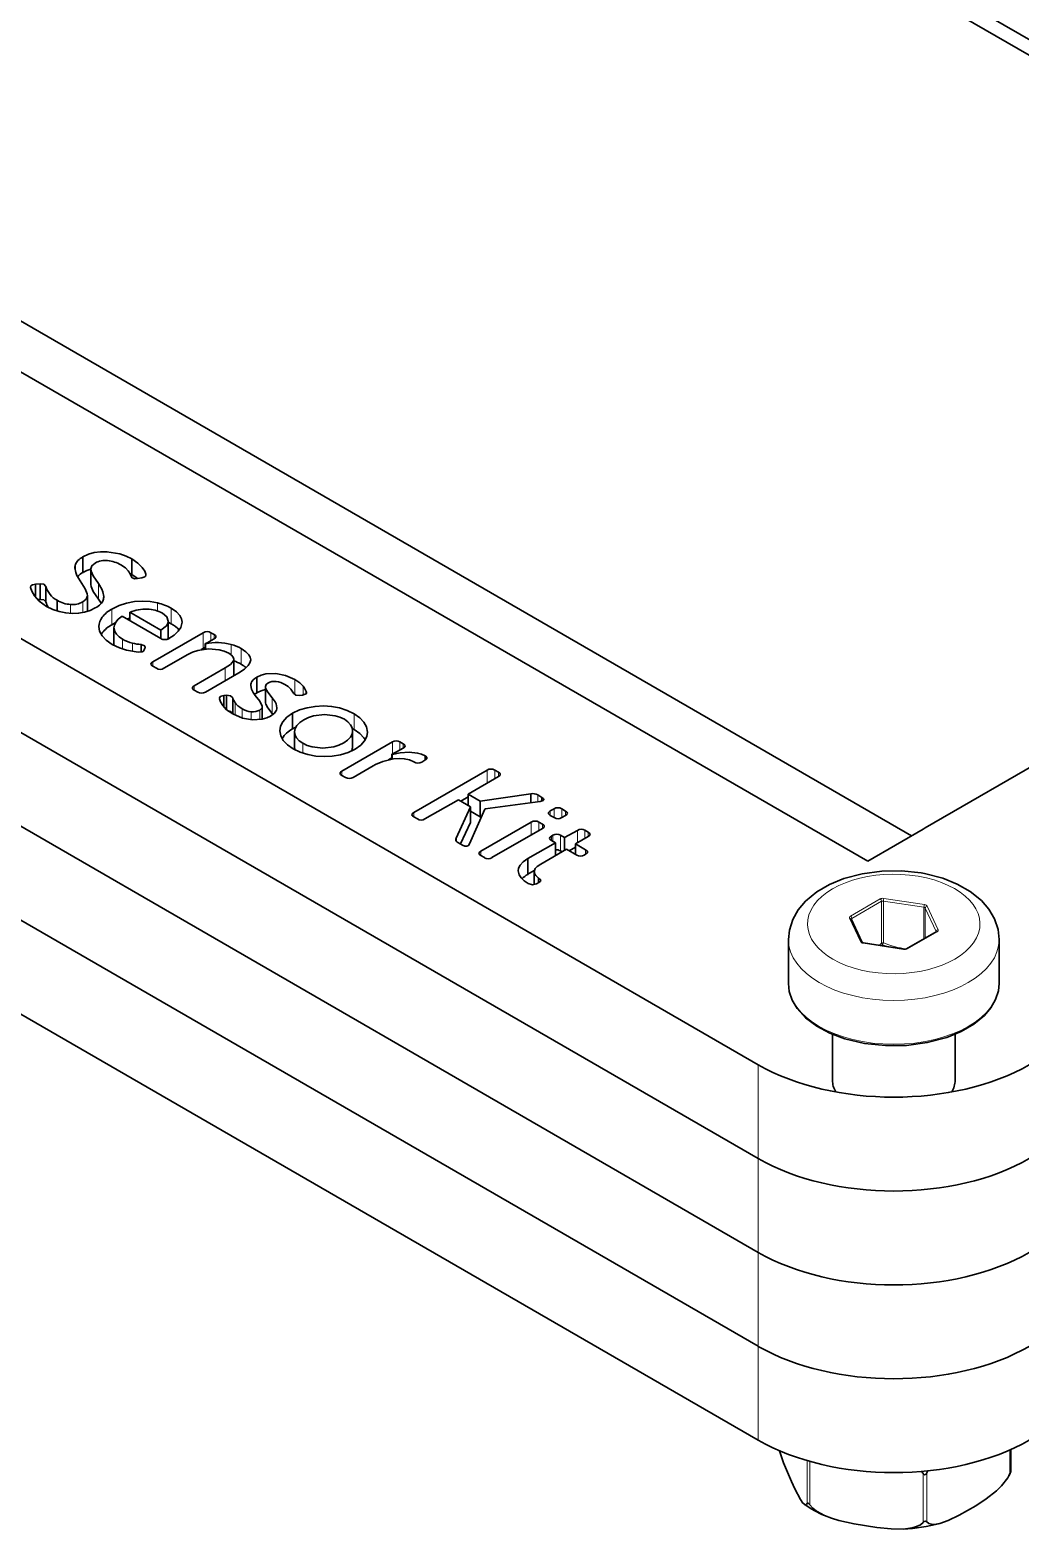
# Model space of a CAD drawing. Extents: x 315 to 857, y 212 to 651.
# Drawn here: x 683.19 to 709.04, y 584.28 to 623.4 of the extents above; entities that cross this region are included whole.
import ezdxf

# ---------------------------------------------------------------- set-up
doc = ezdxf.new("R2010")
doc.units = 0

msp = doc.modelspace()

# ---------------------------------------------------------------- linework, layer by layer
at = {"color": 7, "lineweight": 35}
for p, q in [((725.734, 613.648), (689.839, 634.373)), ((725.381, 613.444), (689.839, 633.964)), ((655.705, 623.244), (702.205, 596.397)), ((706.206, 602.375), (670.665, 622.894)), ((669.164, 622.437), (705.06, 601.712)), ((655.705, 620.794), (702.205, 593.948)), ((655.705, 620.794), (702.205, 593.948)), ((655.705, 618.345), (702.205, 591.498)), ((655.705, 618.345), (702.205, 591.498)), ((655.705, 615.895), (702.205, 589.049)), ((655.705, 615.895), (702.205, 589.049)), ((655.705, 613.446), (702.205, 586.599)), ((706.561, 602.578), (725.734, 613.648))]:
    msp.add_line(p, q, dxfattribs=at)
at = {"color": 7, "lineweight": 35, "ltscale": 0.010205}
for p, q in [((684.578, 609.654), (684.578, 609.245)), ((684.692, 608.633), (684.692, 608.225)), ((685.386, 607.801), (685.386, 607.392)), ((688.515, 606.98), (688.515, 606.572)), ((690.102, 605.081), (690.102, 604.672))]:
    msp.add_line(p, q, dxfattribs=at)
at = {"color": 7, "lineweight": 35, "ltscale": 0.010207}
for p, q in [((685.851, 609.597), (685.851, 609.188)), ((684.782, 609.341), (684.782, 608.933)), ((683.459, 608.949), (683.459, 608.541)), ((683.611, 608.881), (683.611, 608.473)), ((686.804, 607.969), (686.804, 607.561)), ((689.119, 606.514), (689.119, 606.105)), ((688.485, 605.971), (688.485, 605.562)), ((689.339, 606.268), (689.339, 605.86)), ((690.047, 605.57), (690.047, 605.162)), ((691.616, 605.112), (691.616, 604.704)), ((694.947, 603.277), (694.947, 602.868)), ((694.693, 603.13), (694.693, 602.721)), ((696.189, 601.775), (696.189, 601.367))]:
    msp.add_line(p, q, dxfattribs=at)
at = {"color": 7, "lineweight": 13, "ltscale": 0.004723}
msp.add_line((684.38, 609.453), (684.38, 609.264), dxfattribs=at)
at = {"color": 7, "lineweight": 13, "ltscale": 0.010207}
for p, q in [((684.782, 609.339), (684.782, 608.931)), ((686.883, 608.309), (686.883, 607.901)), ((687.718, 607.672), (687.718, 607.263)), ((688.706, 607.257), (688.706, 606.849)), ((689.341, 606.253), (689.341, 605.844)), ((689.519, 605.972), (689.519, 605.563)), ((697.043, 602.385), (697.043, 601.977))]:
    msp.add_line(p, q, dxfattribs=at)
at = {"color": 7, "lineweight": 35, "ltscale": 0.00149}
msp.add_line((685.798, 609.217), (685.851, 609.188), dxfattribs=at)
at = {"color": 7, "lineweight": 35, "ltscale": 0.002956}
msp.add_line((686.114, 609.103), (685.997, 609.084), dxfattribs=at)
at = {"color": 7, "lineweight": 35, "ltscale": 0.000492698}
msp.add_line((686.218, 609.198), (686.221, 609.178), dxfattribs=at)
at = {"color": 7, "lineweight": 35, "ltscale": 0.000924683}
msp.add_line((686.218, 609.198), (686.218, 609.161), dxfattribs=at)
at = {"color": 7, "lineweight": 35, "ltscale": 0.000152657}
msp.add_line((683.21, 608.85), (683.21, 608.856), dxfattribs=at)
at = {"color": 7, "lineweight": 35, "ltscale": 0.003078}
msp.add_line((683.336, 608.937), (683.459, 608.949), dxfattribs=at)
at = {"color": 7, "lineweight": 35, "ltscale": 0.008472}
msp.add_line((683.336, 608.937), (683.336, 608.598), dxfattribs=at)
at = {"color": 7, "lineweight": 13, "ltscale": 0.010205}
for p, q in [((684.981, 608.953), (684.981, 608.545)), ((684.692, 608.631), (684.692, 608.223)), ((685.333, 608.288), (685.333, 607.88)), ((691.652, 605.556), (691.652, 605.148))]:
    msp.add_line(p, q, dxfattribs=at)
at = {"color": 7, "lineweight": 35, "ltscale": 0.001651}
msp.add_line((683.393, 608.534), (683.459, 608.541), dxfattribs=at)
at = {"color": 7, "lineweight": 35, "ltscale": 0.006973}
msp.add_line((683.902, 608.517), (683.902, 608.238), dxfattribs=at)
at = {"color": 7, "lineweight": 13, "ltscale": 0.005797}
msp.add_line((684.255, 608.408), (684.255, 608.176), dxfattribs=at)
at = {"color": 7, "lineweight": 13, "ltscale": 0.00696}
msp.add_line((684.575, 608.477), (684.575, 608.199), dxfattribs=at)
at = {"color": 7, "lineweight": 13, "ltscale": 0.005299}
msp.add_line((686.526, 608.45), (686.526, 608.238), dxfattribs=at)
at = {"color": 7, "lineweight": 35, "ltscale": 0.002484}
msp.add_line((685.333, 607.88), (685.42, 607.927), dxfattribs=at)
at = {"color": 7, "lineweight": 35, "ltscale": 0.029212}
msp.add_line((686.611, 607.516), (685.599, 608.1), dxfattribs=at)
at = {"color": 7, "lineweight": 35, "ltscale": 0.00228}
msp.add_line((685.714, 608.034), (685.803, 608.054), dxfattribs=at)
at = {"color": 7, "lineweight": 35, "ltscale": 0.023418}
msp.add_line((685.803, 608.204), (686.614, 607.735), dxfattribs=at)
at = {"color": 7, "lineweight": 35, "ltscale": 0.005528}
msp.add_line((685.803, 608.204), (685.803, 607.983), dxfattribs=at)
at = {"color": 7, "lineweight": 35, "ltscale": 0.000135838}
msp.add_line((686.804, 607.969), (686.804, 607.975), dxfattribs=at)
at = {"color": 7, "lineweight": 35, "ltscale": 0.002238}
msp.add_line((686.804, 607.943), (686.883, 607.901), dxfattribs=at)
at = {"color": 7, "lineweight": 35, "ltscale": 0.001154}
msp.add_line((685.052, 607.628), (685.078, 607.666), dxfattribs=at)
at = {"color": 7, "lineweight": 35, "ltscale": 0.038018}
msp.add_line((686.401, 606.911), (687.718, 607.672), dxfattribs=at)
at = {"color": 7, "lineweight": 35, "ltscale": 0.005525}
msp.add_line((686.614, 607.735), (686.614, 607.514), dxfattribs=at)
at = {"color": 7, "lineweight": 35, "ltscale": 0.002419}
for p, q in [((687.916, 607.672), (688, 607.623)), ((692.852, 604.822), (692.936, 604.773)), ((693.504, 604.345), (693.421, 604.296))]:
    msp.add_line(p, q, dxfattribs=at)
at = {"color": 7, "lineweight": 13, "ltscale": 0.005267}
for p, q in [((687.916, 607.672), (687.916, 607.461)), ((692.852, 604.822), (692.852, 604.611))]:
    msp.add_line(p, q, dxfattribs=at)
at = {"color": 7, "lineweight": 13, "ltscale": 0.002849}
for p, q in [((688, 607.623), (688, 607.509)), ((692.936, 604.773), (692.936, 604.659)), ((696.57, 602.675), (696.57, 602.561)), ((697.767, 602.464), (697.767, 602.35))]:
    msp.add_line(p, q, dxfattribs=at)
at = {"color": 7, "lineweight": 13, "ltscale": 0.006323}
msp.add_line((685.611, 607.502), (685.611, 607.249), dxfattribs=at)
at = {"color": 7, "lineweight": 13, "ltscale": 0.005363}
msp.add_line((685.87, 607.399), (685.87, 607.185), dxfattribs=at)
at = {"color": 7, "lineweight": 35, "ltscale": 0.004929}
msp.add_line((686.093, 607.362), (686.093, 607.165), dxfattribs=at)
at = {"color": 7, "lineweight": 35, "ltscale": 0.001127}
msp.add_line((686.195, 607.265), (686.177, 607.224), dxfattribs=at)
at = {"color": 7, "lineweight": 35, "ltscale": 0.001656}
msp.add_line((687.661, 607.23), (687.718, 607.263), dxfattribs=at)
at = {"color": 7, "lineweight": 35, "ltscale": 0.000829677}
msp.add_line((687.799, 607.4), (687.769, 607.387), dxfattribs=at)
at = {"color": 7, "lineweight": 35, "ltscale": 0.000176396}
for p, q in [((687.769, 607.387), (687.775, 607.383)), ((692.639, 604.499), (692.646, 604.495)), ((695.076, 603.071), (695.07, 603.068))]:
    msp.add_line(p, q, dxfattribs=at)
at = {"color": 7, "lineweight": 35, "ltscale": 0.003502}
msp.add_line((687.769, 607.387), (687.769, 607.246), dxfattribs=at)
at = {"color": 7, "lineweight": 35, "ltscale": 0.003398}
msp.add_line((687.775, 607.383), (687.775, 607.247), dxfattribs=at)
at = {"color": 7, "lineweight": 35, "ltscale": 0.003888}
msp.add_line((687.999, 607.509), (687.865, 607.431), dxfattribs=at)
at = {"color": 7, "lineweight": 13, "ltscale": 0.006764}
msp.add_line((688.447, 607.363), (688.447, 607.093), dxfattribs=at)
at = {"color": 7, "lineweight": 13, "ltscale": 0.002855}
for p, q in [((686.401, 606.911), (686.401, 606.797)), ((687.482, 606.287), (687.482, 606.173)), ((693.211, 602.98), (693.211, 602.865)), ((697.174, 603.017), (697.174, 602.903)), ((694.962, 601.968), (694.962, 601.854)), ((697.698, 602.006), (697.698, 601.892))]:
    msp.add_line(p, q, dxfattribs=at)
at = {"color": 7, "lineweight": 35, "ltscale": 0.00268}
for p, q in [((686.494, 606.743), (686.401, 606.797)), ((696.477, 602.729), (696.57, 602.675)), ((695.055, 601.801), (694.962, 601.854))]:
    msp.add_line(p, q, dxfattribs=at)
at = {"color": 7, "lineweight": 35, "ltscale": 0.018058}
msp.add_line((687.317, 607.105), (686.692, 606.744), dxfattribs=at)
at = {"color": 7, "lineweight": 35, "ltscale": 0.02324}
msp.add_line((687.482, 606.287), (688.287, 606.752), dxfattribs=at)
at = {"color": 7, "lineweight": 13, "ltscale": 0.008382}
msp.add_line((688.287, 606.752), (688.287, 606.417), dxfattribs=at)
at = {"color": 7, "lineweight": 35, "ltscale": 0.025141}
msp.add_line((688.643, 606.623), (687.772, 606.12), dxfattribs=at)
at = {"color": 7, "lineweight": 35, "ltscale": 0.000621348}
msp.add_line((688.512, 606.547), (688.515, 606.572), dxfattribs=at)
at = {"color": 7, "lineweight": 13, "ltscale": 0.003336}
msp.add_line((688.968, 606.359), (688.968, 606.226), dxfattribs=at)
at = {"color": 7, "lineweight": 13, "ltscale": 0.009833}
msp.add_line((690.104, 606.45), (690.104, 606.056), dxfattribs=at)
at = {"color": 7, "lineweight": 35, "ltscale": 0.002678}
for p, q in [((687.575, 606.12), (687.482, 606.173)), ((691.43, 603.894), (691.337, 603.947))]:
    msp.add_line(p, q, dxfattribs=at)
at = {"color": 7, "lineweight": 35, "ltscale": 0.001804}
msp.add_line((688.254, 606.031), (688.326, 606.038), dxfattribs=at)
at = {"color": 7, "lineweight": 35, "ltscale": 0.007419}
msp.add_line((688.254, 606.031), (688.254, 605.735), dxfattribs=at)
at = {"color": 7, "lineweight": 35, "ltscale": 0.009373}
msp.add_line((688.326, 606.038), (688.326, 605.663), dxfattribs=at)
at = {"color": 7, "lineweight": 35, "ltscale": 0.000392338}
for p, q in [((689.339, 606.268), (689.341, 606.253)), ((689.339, 605.86), (689.341, 605.844))]:
    msp.add_line(p, q, dxfattribs=at)
at = {"color": 7, "lineweight": 35, "ltscale": 0.001816}
msp.add_line((690.308, 606.045), (690.236, 606.035), dxfattribs=at)
at = {"color": 7, "lineweight": 13, "ltscale": 0.00565}
msp.add_line((690.324, 606.274), (690.324, 606.048), dxfattribs=at)
at = {"color": 7, "lineweight": 35, "ltscale": 0.001353}
msp.add_line((690.406, 606.14), (690.406, 606.086), dxfattribs=at)
at = {"color": 7, "lineweight": 35, "ltscale": 0.000338319}
msp.add_line((688.485, 605.562), (688.49, 605.55), dxfattribs=at)
at = {"color": 7, "lineweight": 13, "ltscale": 0.008141}
msp.add_line((688.55, 605.843), (688.55, 605.517), dxfattribs=at)
at = {"color": 7, "lineweight": 13, "ltscale": 0.006017}
msp.add_line((688.733, 605.686), (688.733, 605.445), dxfattribs=at)
at = {"color": 7, "lineweight": 13, "ltscale": 0.005234}
msp.add_line((688.971, 605.609), (688.971, 605.4), dxfattribs=at)
at = {"color": 7, "lineweight": 13, "ltscale": 0.006224}
msp.add_line((689.191, 605.653), (689.191, 605.404), dxfattribs=at)
at = {"color": 7, "lineweight": 35, "ltscale": 0.000437441}
msp.add_line((689.254, 605.738), (689.253, 605.756), dxfattribs=at)
at = {"color": 7, "lineweight": 35, "ltscale": 0.008096}
msp.add_line((689.254, 605.738), (689.254, 605.414), dxfattribs=at)
at = {"color": 7, "lineweight": 35, "ltscale": 0.000823179}
msp.add_line((689.519, 605.563), (689.539, 605.537), dxfattribs=at)
at = {"color": 7, "lineweight": 35, "ltscale": 0.001244}
msp.add_line((691.608, 605.172), (691.652, 605.148), dxfattribs=at)
at = {"color": 7, "lineweight": 13, "ltscale": 0.006436}
msp.add_line((690.316, 604.785), (690.316, 604.528), dxfattribs=at)
at = {"color": 7, "lineweight": 35, "ltscale": 0.038016}
for p, q in [((691.337, 604.061), (692.654, 604.822)), ((696.57, 602.561), (695.253, 601.801))]:
    msp.add_line(p, q, dxfattribs=at)
at = {"color": 7, "lineweight": 13, "ltscale": 0.007881}
msp.add_line((692.654, 604.822), (692.654, 604.506), dxfattribs=at)
at = {"color": 7, "lineweight": 35, "ltscale": 0.002536}
msp.add_line((692.552, 604.354), (692.639, 604.405), dxfattribs=at)
at = {"color": 7, "lineweight": 35, "ltscale": 0.003178}
msp.add_line((692.639, 604.499), (692.639, 604.372), dxfattribs=at)
at = {"color": 7, "lineweight": 35, "ltscale": 0.003064}
msp.add_line((692.646, 604.495), (692.646, 604.373), dxfattribs=at)
at = {"color": 7, "lineweight": 35, "ltscale": 0.005007}
msp.add_line((692.936, 604.659), (692.762, 604.559), dxfattribs=at)
at = {"color": 7, "lineweight": 35, "ltscale": 0.002766}
msp.add_line((693.508, 604.457), (693.508, 604.346), dxfattribs=at)
at = {"color": 7, "lineweight": 13, "ltscale": 0.002856}
msp.add_line((691.337, 604.061), (691.337, 603.947), dxfattribs=at)
at = {"color": 7, "lineweight": 35, "ltscale": 0.015204}
msp.add_line((692.154, 604.198), (691.628, 603.894), dxfattribs=at)
at = {"color": 7, "lineweight": 35, "ltscale": 0.055302}
msp.add_line((693.211, 602.98), (695.127, 604.086), dxfattribs=at)
at = {"color": 7, "lineweight": 13, "ltscale": 0.008467}
msp.add_line((695.127, 604.086), (695.127, 603.747), dxfattribs=at)
at = {"color": 7, "lineweight": 35, "ltscale": 0.002771}
for p, q in [((695.324, 604.086), (695.42, 604.03)), ((693.307, 602.81), (693.211, 602.865))]:
    msp.add_line(p, q, dxfattribs=at)
at = {"color": 7, "lineweight": 13, "ltscale": 0.005618}
msp.add_line((695.324, 604.086), (695.324, 603.861), dxfattribs=at)
at = {"color": 7, "lineweight": 13, "ltscale": 0.002847}
for p, q in [((695.42, 604.03), (695.42, 603.916)), ((696.776, 603.019), (696.776, 602.905)), ((696.806, 602.362), (696.806, 602.248))]:
    msp.add_line(p, q, dxfattribs=at)
at = {"color": 7, "lineweight": 35, "ltscale": 0.022814}
msp.add_line((695.42, 603.916), (694.63, 603.46), dxfattribs=at)
at = {"color": 7, "lineweight": 35, "ltscale": 0.02514}
msp.add_line((694.375, 603.313), (693.504, 602.81), dxfattribs=at)
at = {"color": 7, "lineweight": 35, "ltscale": 0.009163}
for p, q in [((694.693, 603.13), (694.375, 603.313)), ((694.63, 603.46), (694.947, 603.277))]:
    msp.add_line(p, q, dxfattribs=at)
at = {"color": 7, "lineweight": 35, "ltscale": 0.00561}
msp.add_line((694.436, 603.278), (694.63, 603.39), dxfattribs=at)
at = {"color": 7, "lineweight": 35, "ltscale": 0.007349}
for p, q in [((694.63, 603.46), (694.63, 603.166)), ((694.693, 603.015), (694.947, 602.868))]:
    msp.add_line(p, q, dxfattribs=at)
at = {"color": 7, "lineweight": 35, "ltscale": 0.033264}
msp.add_line((694.947, 603.277), (696.264, 603.467), dxfattribs=at)
at = {"color": 7, "lineweight": 35, "ltscale": 0.036098}
msp.add_line((696.507, 603.265), (695.076, 603.071), dxfattribs=at)
at = {"color": 7, "lineweight": 35, "ltscale": 0.005876}
msp.add_line((696.264, 603.467), (696.264, 603.232), dxfattribs=at)
at = {"color": 7, "lineweight": 35, "ltscale": 0.0032}
msp.add_line((696.447, 603.438), (696.558, 603.373), dxfattribs=at)
at = {"color": 7, "lineweight": 13, "ltscale": 0.004526}
msp.add_line((696.447, 603.438), (696.447, 603.256), dxfattribs=at)
at = {"color": 7, "lineweight": 35, "ltscale": 0.002432}
msp.add_line((696.558, 603.373), (696.558, 603.276), dxfattribs=at)
at = {"color": 7, "lineweight": 35, "ltscale": 0.022621}
msp.add_line((694.316, 602.307), (694.693, 603.13), dxfattribs=at)
at = {"color": 7, "lineweight": 35, "ltscale": 0.02484}
msp.add_line((695.07, 603.068), (694.669, 602.159), dxfattribs=at)
at = {"color": 7, "lineweight": 35, "ltscale": 0.000934163}
msp.add_line((694.947, 602.868), (694.984, 602.874), dxfattribs=at)
at = {"color": 7, "lineweight": 35, "ltscale": 0.002855}
for p, q in [((696.776, 603.019), (696.875, 603.076)), ((697.175, 602.903), (697.076, 602.846))]:
    msp.add_line(p, q, dxfattribs=at)
at = {"color": 7, "lineweight": 35, "ltscale": 0.00294}
for p, q in [((696.878, 602.846), (696.776, 602.905)), ((697.073, 603.076), (697.174, 603.017))]:
    msp.add_line(p, q, dxfattribs=at)
at = {"color": 7, "lineweight": 13, "ltscale": 0.005704}
msp.add_line((696.875, 603.076), (696.875, 602.848), dxfattribs=at)
at = {"color": 7, "lineweight": 13, "ltscale": 0.005795}
msp.add_line((697.073, 603.076), (697.073, 602.844), dxfattribs=at)
at = {"color": 7, "lineweight": 35, "ltscale": 0.015474}
msp.add_line((694.435, 602.159), (694.693, 602.721), dxfattribs=at)
at = {"color": 7, "lineweight": 35, "ltscale": 0.038017}
msp.add_line((694.962, 601.968), (696.279, 602.729), dxfattribs=at)
at = {"color": 7, "lineweight": 13, "ltscale": 0.008383}
msp.add_line((696.279, 602.729), (696.279, 602.393), dxfattribs=at)
at = {"color": 7, "lineweight": 13, "ltscale": 0.005527}
msp.add_line((696.477, 602.729), (696.477, 602.508), dxfattribs=at)
at = {"color": 7, "lineweight": 35, "ltscale": 0.009592}
for p, q in [((697.15, 602.323), (697.483, 602.514)), ((697.767, 602.35), (697.435, 602.158))]:
    msp.add_line(p, q, dxfattribs=at)
at = {"color": 7, "lineweight": 13, "ltscale": 0.008206}
msp.add_line((697.483, 602.514), (697.483, 602.186), dxfattribs=at)
at = {"color": 7, "lineweight": 35, "ltscale": 0.00251}
msp.add_line((697.68, 602.515), (697.767, 602.464), dxfattribs=at)
at = {"color": 7, "lineweight": 13, "ltscale": 0.005357}
msp.add_line((697.68, 602.515), (697.68, 602.3), dxfattribs=at)
at = {"color": 7, "lineweight": 35, "ltscale": 0.04179}
msp.add_line((705.06, 601.712), (706.508, 602.548), dxfattribs=at)
at = {"color": 7, "lineweight": 35, "ltscale": 0.001515}
msp.add_line((706.508, 602.548), (706.56, 602.579), dxfattribs=at)
at = {"color": 7, "lineweight": 35, "ltscale": 0.001601}
msp.add_line((694.316, 602.307), (694.316, 602.243), dxfattribs=at)
at = {"color": 7, "lineweight": 35, "ltscale": 0.003543}
msp.add_line((694.486, 602.129), (694.363, 602.2), dxfattribs=at)
at = {"color": 7, "lineweight": 35, "ltscale": 0.020745}
msp.add_line((696.189, 601.775), (696.908, 602.19), dxfattribs=at)
at = {"color": 7, "lineweight": 35, "ltscale": 0.003023}
msp.add_line((696.908, 602.19), (696.803, 602.25), dxfattribs=at)
at = {"color": 7, "lineweight": 35, "ltscale": 0.001125}
for p, q in [((696.806, 602.362), (696.845, 602.385)), ((697.698, 601.892), (697.659, 601.87))]:
    msp.add_line(p, q, dxfattribs=at)
at = {"color": 7, "lineweight": 13, "ltscale": 0.003973}
msp.add_line((696.845, 602.385), (696.845, 602.226), dxfattribs=at)
at = {"color": 7, "lineweight": 35, "ltscale": 0.008383}
msp.add_line((696.908, 602.19), (696.908, 601.854), dxfattribs=at)
at = {"color": 7, "lineweight": 35, "ltscale": 0.003115}
msp.add_line((697.043, 602.385), (697.15, 602.323), dxfattribs=at)
at = {"color": 7, "lineweight": 35, "ltscale": 0.008206}
msp.add_line((697.15, 602.323), (697.15, 601.994), dxfattribs=at)
at = {"color": 7, "lineweight": 35, "ltscale": 0.004822}
msp.add_line((697.268, 601.982), (697.435, 602.078), dxfattribs=at)
at = {"color": 7, "lineweight": 35, "ltscale": 0.007603}
msp.add_line((697.435, 602.158), (697.698, 602.006), dxfattribs=at)
at = {"color": 7, "lineweight": 35, "ltscale": 0.006821}
msp.add_line((697.435, 602.158), (697.435, 601.886), dxfattribs=at)
at = {"color": 7, "lineweight": 35, "ltscale": 0.019445}
msp.add_line((697.198, 602.022), (696.525, 601.633), dxfattribs=at)
at = {"color": 7, "lineweight": 35, "ltscale": 0.001115}
msp.add_line((697.043, 601.977), (697.081, 601.954), dxfattribs=at)
at = {"color": 7, "lineweight": 35, "ltscale": 0.007693}
msp.add_line((697.465, 601.868), (697.198, 602.022), dxfattribs=at)
at = {"color": 7, "lineweight": 35, "ltscale": 0.004794}
msp.add_line((696.189, 601.367), (696.356, 601.462), dxfattribs=at)
at = {"color": 7, "lineweight": 35, "ltscale": 0.008459}
msp.add_line((696.351, 601.432), (696.351, 601.093), dxfattribs=at)
at = {"color": 7, "lineweight": 35, "ltscale": 0.003024}
msp.add_line((696.471, 601.27), (696.471, 601.149), dxfattribs=at)
at = {"color": 7, "lineweight": 35, "ltscale": 0.001813}
msp.add_line((696.477, 601.153), (696.414, 601.116), dxfattribs=at)
at = {"color": 7, "lineweight": 13, "ltscale": 0.022392}
msp.add_line((705.386, 600.724), (704.61, 600.276), dxfattribs=at)
at = {"color": 7, "lineweight": 13, "ltscale": 0.022391}
msp.add_line((705.421, 600.663), (704.645, 600.215), dxfattribs=at)
at = {"color": 7, "lineweight": 13, "ltscale": 0.027277}
for p, q in [((705.421, 599.572), (705.421, 600.663)), ((705.469, 599.579), (705.469, 600.67))]:
    msp.add_line(p, q, dxfattribs=at)
at = {"color": 7, "lineweight": 13, "ltscale": 0.026806}
msp.add_line((706.529, 600.506), (705.469, 600.67), dxfattribs=at)
at = {"color": 7, "lineweight": 13, "ltscale": 0.026804}
for p, q in [((706.542, 600.575), (705.482, 600.739)), ((704.939, 599.568), (705.998, 599.404))]:
    msp.add_line(p, q, dxfattribs=at)
at = {"color": 7, "lineweight": 13, "ltscale": 0.020499}
msp.add_line((706.529, 599.686), (706.529, 600.506), dxfattribs=at)
at = {"color": 7, "lineweight": 13, "ltscale": 0.016861}
for p, q in [((706.848, 599.874), (706.564, 600.486)), ((706.896, 599.922), (706.612, 600.534)), ((704.584, 600.22), (704.868, 599.609))]:
    msp.add_line(p, q, dxfattribs=at)
at = {"color": 7, "lineweight": 13, "ltscale": 0.019479}
msp.add_line((706.564, 599.707), (706.564, 600.486), dxfattribs=at)
at = {"color": 7, "lineweight": 35, "ltscale": 0.016861}
msp.add_line((704.629, 600.201), (704.913, 599.589), dxfattribs=at)
at = {"color": 7, "lineweight": 13, "ltscale": 0.001213}
msp.add_line((704.645, 600.166), (704.645, 600.215), dxfattribs=at)
at = {"color": 7, "lineweight": 35, "ltscale": 0.022391}
msp.add_line((706.07, 599.421), (706.846, 599.869), dxfattribs=at)
at = {"color": 7, "lineweight": 13, "ltscale": 0.022393}
msp.add_line((706.095, 599.419), (706.871, 599.867), dxfattribs=at)
at = {"color": 7, "lineweight": 35, "ltscale": 0.000190735}
msp.add_line((706.846, 599.869), (706.852, 599.874), dxfattribs=at)
at = {"color": 7, "lineweight": 35, "ltscale": 0.028578}
msp.add_line((702.99, 598.52), (702.99, 599.663), dxfattribs=at)
at = {"color": 7, "lineweight": 35, "ltscale": 0.026804}
msp.add_line((704.946, 599.576), (706.006, 599.413), dxfattribs=at)
at = {"color": 7, "lineweight": 13, "ltscale": 0.002203}
msp.add_line((705.355, 599.513), (705.421, 599.572), dxfattribs=at)
at = {"color": 7, "lineweight": 13, "ltscale": 0.001008}
msp.add_line((705.42, 599.503), (705.45, 599.53), dxfattribs=at)
at = {"color": 7, "lineweight": 13, "ltscale": 0.001325}
msp.add_line((705.469, 599.579), (705.45, 599.53), dxfattribs=at)
at = {"color": 7, "lineweight": 13, "ltscale": 0.004038}
msp.add_line((705.602, 599.475), (705.45, 599.53), dxfattribs=at)
at = {"color": 7, "lineweight": 35, "ltscale": 0.028577}
msp.add_line((708.49, 598.52), (708.49, 599.663), dxfattribs=at)
at = {"color": 7, "lineweight": 35, "ltscale": 0.030064}
msp.add_line((704.14, 595.989), (704.14, 597.192), dxfattribs=at)
at = {"color": 7, "lineweight": 35, "ltscale": 0.030067}
msp.add_line((707.34, 595.989), (707.34, 597.192), dxfattribs=at)
at = {"color": 7, "lineweight": 13, "ltscale": 0.061237}
for p, q in [((702.205, 593.948), (702.205, 596.397)), ((702.205, 591.498), (702.205, 593.948)), ((702.205, 589.049), (702.205, 586.599))]:
    msp.add_line(p, q, dxfattribs=at)
at = {"color": 7, "lineweight": 13, "ltscale": 0.061238}
msp.add_line((702.205, 591.498), (702.205, 589.049), dxfattribs=at)
at = {"color": 7, "lineweight": 13, "ltscale": 0.027905}
msp.add_line((703.48, 584.949), (703.48, 586.066), dxfattribs=at)
at = {"color": 7, "lineweight": 13, "ltscale": 0.028419}
msp.add_line((703.551, 584.909), (703.551, 586.045), dxfattribs=at)
at = {"color": 7, "lineweight": 13, "ltscale": 0.01568}
msp.add_line((708.767, 585.715), (708.767, 586.343), dxfattribs=at)
at = {"color": 7, "lineweight": 35, "ltscale": 0.014294}
msp.add_line((708.796, 585.784), (708.796, 586.356), dxfattribs=at)
at = {"color": 7, "lineweight": 13, "ltscale": 0.031952}
msp.add_line((706.506, 584.451), (706.506, 585.729), dxfattribs=at)
at = {"color": 7, "lineweight": 35, "ltscale": 0.001542}
msp.add_line((706.63, 585.8), (706.603, 585.744), dxfattribs=at)
at = {"color": 7, "lineweight": 13, "ltscale": 0.03195}
msp.add_line((706.603, 584.466), (706.603, 585.744), dxfattribs=at)
at = {"color": 7, "lineweight": 35, "ltscale": 0.002633}
msp.add_line((708.746, 585.671), (708.791, 585.766), dxfattribs=at)
at = {"color": 7, "lineweight": 35, "ltscale": 0.001229}
msp.add_line((708.767, 585.715), (708.746, 585.671), dxfattribs=at)
at = {"color": 7, "lineweight": 35, "ltscale": 0.000132048}
msp.add_line((708.793, 585.771), (708.791, 585.766), dxfattribs=at)
at = {"color": 7, "lineweight": 35, "ltscale": 0.000327211}
msp.add_line((708.796, 585.784), (708.793, 585.771), dxfattribs=at)
at = {"color": 7, "lineweight": 35}
for points in [[(684.578, 609.654), (684.72, 609.72), (684.873, 609.764), (685.035, 609.785), (685.202, 609.786), (685.539, 609.728), (685.701, 609.671), (685.851, 609.597)], [(684.893, 609.49), (684.808, 609.419), (684.782, 609.339)], [(685.851, 609.597), (686.01, 609.485), (686.123, 609.374), (686.19, 609.274), (686.218, 609.198)], [(684.505, 609.024), (684.418, 609.168), (684.388, 609.24), (684.366, 609.363)], [(684.782, 609.339), (684.79, 609.281), (684.843, 609.157), (684.981, 608.953)], [(685.758, 609.282), (685.684, 609.363), (685.569, 609.441)], [(685.997, 609.084), (685.932, 609.079), (685.864, 609.105), (685.835, 609.146)], [(686.221, 609.178), (686.21, 609.145), (686.188, 609.128), (686.114, 609.103)], [(683.21, 608.856), (683.219, 608.892), (683.256, 608.92), (683.336, 608.937)], [(683.626, 608.358), (683.435, 608.494), (683.311, 608.632), (683.24, 608.755), (683.21, 608.85)], [(683.459, 608.949), (683.558, 608.936), (683.611, 608.881)], [(684.692, 608.631), (684.686, 608.69), (684.637, 608.816), (684.505, 609.024)], [(684.782, 608.931), (684.79, 608.873), (684.843, 608.749), (684.981, 608.545)], [(684.981, 608.953), (685.069, 608.81), (685.099, 608.738), (685.119, 608.62)], [(683.459, 608.541), (683.558, 608.528), (683.611, 608.473)], [(684.898, 608.318), (684.766, 608.254), (684.619, 608.208), (684.461, 608.181), (684.297, 608.174), (684.128, 608.188), (683.957, 608.222), (683.789, 608.278), (683.626, 608.358)], [(684.575, 608.477), (684.663, 608.549), (684.692, 608.631)], [(685.333, 608.288), (685.519, 608.379), (685.717, 608.443), (685.922, 608.482), (686.126, 608.496), (686.328, 608.485), (686.526, 608.45)], [(686.883, 608.309), (687.017, 608.216), (687.108, 608.117), (687.151, 608.032), (687.165, 607.946)], [(685.599, 608.1), (685.499, 608.024), (685.431, 607.945), (685.397, 607.872), (685.386, 607.801)], [(686.614, 607.735), (686.756, 607.852), (686.792, 607.911), (686.804, 607.969)], [(686.804, 607.975), (686.763, 608.086), (686.65, 608.181)], [(687.165, 607.946), (687.131, 607.81), (687.061, 607.709), (686.956, 607.61), (686.815, 607.516)], [(685.342, 607.367), (685.186, 607.475), (685.077, 607.591), (685.013, 607.711), (684.992, 607.833)], [(685.386, 607.801), (685.406, 607.706), (685.451, 607.633), (685.52, 607.564), (685.611, 607.502)], [(688.049, 607.566), (688.043, 607.547), (688.034, 607.535), (687.999, 607.509)], [(688, 607.623), (688.034, 607.598), (688.044, 607.585), (688.049, 607.566)], [(686.015, 607.165), (685.711, 607.22), (685.527, 607.279), (685.342, 607.367)], [(686.177, 607.224), (686.155, 607.193), (686.12, 607.172), (686.015, 607.165)], [(688.383, 607.136), (688.265, 607.191), (688.135, 607.228), (687.857, 607.253), (687.575, 607.21), (687.44, 607.165), (687.317, 607.105)], [(688.515, 606.98), (688.499, 607.034), (688.457, 607.084), (688.383, 607.136)], [(688.706, 607.257), (688.828, 607.175), (688.909, 607.094), (688.944, 607.03), (688.956, 606.967)], [(686.352, 606.854), (686.357, 606.873), (686.367, 606.886), (686.401, 606.911)], [(686.401, 606.797), (686.367, 606.822), (686.357, 606.835), (686.352, 606.854)], [(688.287, 606.752), (688.426, 606.845), (688.475, 606.891), (688.505, 606.937), (688.515, 606.98)], [(688.956, 606.967), (688.935, 606.881), (688.891, 606.815), (688.79, 606.72), (688.643, 606.623)], [(689.119, 606.514), (689.232, 606.566), (689.353, 606.598), (689.607, 606.609), (689.864, 606.555), (690.104, 606.45)], [(689.404, 606.356), (689.359, 606.32), (689.339, 606.268)], [(690.104, 606.45), (690.238, 606.36), (690.324, 606.274)], [(687.432, 606.23), (687.438, 606.249), (687.448, 606.262), (687.482, 606.287)], [(687.482, 606.173), (687.448, 606.199), (687.438, 606.211), (687.432, 606.23)], [(688.136, 605.962), (688.138, 605.976), (688.158, 606), (688.183, 606.014), (688.254, 606.031)], [(688.326, 606.038), (688.429, 606.027), (688.485, 605.971)], [(689.074, 606.037), (689.017, 606.115), (688.977, 606.196), (688.959, 606.294)], [(689.253, 605.756), (689.19, 605.887), (689.074, 606.037)], [(689.341, 606.253), (689.353, 606.211), (689.404, 606.121), (689.519, 605.972)], [(689.519, 605.972), (689.592, 605.866), (689.618, 605.813), (689.638, 605.715)], [(690.236, 606.035), (690.136, 606.04), (690.071, 606.092)], [(690.416, 606.111), (690.412, 606.094), (690.401, 606.08), (690.378, 606.065), (690.308, 606.045)], [(688.485, 605.553), (688.326, 605.663), (688.226, 605.769), (688.167, 605.865), (688.14, 605.942)], [(688.366, 605.631), (688.429, 605.619), (688.485, 605.562)], [(689.341, 605.844), (689.353, 605.803), (689.404, 605.713), (689.519, 605.563)], [(689.628, 605.651), (689.578, 605.572), (689.475, 605.496)], [(689.715, 605.113), (689.734, 605.232), (689.793, 605.349), (689.897, 605.464), (690.047, 605.57)], [(690.047, 605.57), (690.228, 605.655), (690.428, 605.715), (690.638, 605.75), (690.852, 605.76), (691.066, 605.746), (691.274, 605.707), (691.472, 605.643), (691.652, 605.556)], [(691.652, 605.556), (691.802, 605.452), (691.912, 605.338), (691.98, 605.218), (692.007, 605.08)], [(689.475, 605.496), (689.373, 605.448), (689.258, 605.415), (689.005, 605.397), (688.741, 605.443), (688.485, 605.553)], [(690.34, 605.401), (690.236, 605.328), (690.162, 605.249), (690.118, 605.168), (690.102, 605.081)], [(691.4, 605.411), (691.285, 605.465), (691.158, 605.504), (690.881, 605.535), (690.598, 605.501), (690.464, 605.459), (690.34, 605.401)], [(691.616, 605.112), (691.602, 605.193), (691.562, 605.271), (691.494, 605.345), (691.4, 605.411)], [(690.065, 604.64), (689.915, 604.744), (689.806, 604.859), (689.739, 604.98), (689.715, 605.113)], [(690.102, 605.081), (690.116, 605.002), (690.155, 604.925), (690.222, 604.852), (690.316, 604.785)], [(690.316, 604.785), (690.431, 604.731), (690.559, 604.692), (690.837, 604.661), (691.122, 604.695), (691.257, 604.739), (691.382, 604.799)], [(691.382, 604.799), (691.485, 604.87), (691.557, 604.947), (691.601, 605.028), (691.616, 605.112)], [(691.652, 605.148), (691.802, 605.044), (691.912, 604.93), (691.948, 604.876)], [(692.007, 605.08), (691.987, 604.963), (691.93, 604.848), (691.827, 604.733), (691.679, 604.628)], [(692.936, 604.773), (692.97, 604.748), (692.98, 604.735), (692.985, 604.716)], [(691.679, 604.628), (691.496, 604.542), (691.295, 604.481), (691.084, 604.447), (690.869, 604.437), (690.654, 604.452), (690.444, 604.491), (690.245, 604.554), (690.065, 604.64)], [(693.214, 604.302), (693.096, 604.353), (692.965, 604.381), (692.827, 604.388), (692.686, 604.378), (692.404, 604.311)], [(692.762, 604.559), (692.675, 604.516), (692.639, 604.499)], [(692.646, 604.495), (692.859, 604.541), (693.09, 604.555), (693.313, 604.53), (693.415, 604.5), (693.508, 604.457)], [(692.985, 604.716), (692.98, 604.697), (692.97, 604.685), (692.936, 604.659)], [(693.555, 604.402), (693.549, 604.383), (693.539, 604.37), (693.504, 604.345)], [(693.508, 604.457), (693.54, 604.433), (693.549, 604.421), (693.555, 604.402)], [(691.288, 604.004), (691.293, 604.023), (691.303, 604.036), (691.337, 604.061)], [(691.337, 603.947), (691.303, 603.973), (691.293, 603.985), (691.288, 604.004)], [(695.42, 604.03), (695.454, 604.005), (695.464, 603.992), (695.469, 603.973)], [(695.469, 603.973), (695.464, 603.954), (695.454, 603.942), (695.42, 603.916)], [(696.605, 603.32), (696.603, 603.308), (696.585, 603.289), (696.507, 603.265)], [(696.558, 603.373), (696.591, 603.349), (696.6, 603.337), (696.605, 603.32)], [(693.162, 602.922), (693.167, 602.941), (693.177, 602.954), (693.211, 602.98)], [(693.211, 602.865), (693.177, 602.891), (693.167, 602.903), (693.162, 602.922)], [(696.727, 602.962), (696.732, 602.981), (696.742, 602.994), (696.776, 603.019)], [(696.776, 602.905), (696.742, 602.93), (696.732, 602.943), (696.727, 602.962)], [(697.174, 603.017), (697.209, 602.992), (697.218, 602.979), (697.224, 602.96)], [(697.224, 602.96), (697.218, 602.941), (697.209, 602.929), (697.175, 602.903)], [(696.57, 602.675), (696.604, 602.65), (696.614, 602.637), (696.619, 602.618)], [(696.619, 602.618), (696.614, 602.599), (696.604, 602.586), (696.57, 602.561)], [(697.767, 602.464), (697.801, 602.439), (697.811, 602.426), (697.817, 602.407)], [(694.669, 602.159), (694.642, 602.12), (694.598, 602.102), (694.544, 602.105), (694.486, 602.129)], [(696.756, 602.305), (696.762, 602.324), (696.772, 602.337), (696.806, 602.362)], [(696.803, 602.25), (696.771, 602.274), (696.761, 602.287), (696.756, 602.305)], [(697.817, 602.407), (697.811, 602.388), (697.801, 602.376), (697.767, 602.35)], [(694.913, 601.911), (694.918, 601.93), (694.928, 601.943), (694.962, 601.968)], [(694.962, 601.854), (694.928, 601.88), (694.918, 601.892), (694.913, 601.911)], [(695.936, 601.454), (695.948, 601.529), (695.988, 601.605), (696.067, 601.691), (696.189, 601.775)], [(697.698, 602.006), (697.732, 601.981), (697.742, 601.968), (697.748, 601.949)], [(697.748, 601.949), (697.742, 601.93), (697.732, 601.918), (697.698, 601.892)], [(696.196, 601.128), (696.093, 601.197), (696.013, 601.272), (695.96, 601.351), (695.936, 601.454)], [(696.525, 601.633), (696.435, 601.573), (696.381, 601.516), (696.351, 601.432)], [(696.351, 601.432), (696.368, 601.371), (696.396, 601.332), (696.471, 601.27)], [(696.471, 601.27), (696.519, 601.226), (696.526, 601.205)], [(702.99, 599.663), (703.015, 599.909), (703.104, 600.189), (703.248, 600.442), (703.439, 600.667), (703.728, 600.906), (704.062, 601.101), (704.433, 601.255), (704.916, 601.383), (705.425, 601.451), (705.944, 601.458), (706.457, 601.403)], [(708.49, 599.663), (708.462, 599.93), (708.368, 600.208), (708.219, 600.46), (708.026, 600.682), (707.735, 600.919), (707.398, 601.111), (707.025, 601.262), (706.541, 601.388), (706.457, 601.403)], [(696.414, 601.116), (696.31, 601.091), (696.196, 601.128)], [(696.526, 601.205), (696.521, 601.188), (696.511, 601.177), (696.477, 601.153)], [(704.977, 596.953), (704.463, 597.075), (704.072, 597.221), (703.728, 597.405), (703.44, 597.623), (703.216, 597.869), (703.089, 598.083), (703.013, 598.309), (702.99, 598.52)], [(704.977, 596.953), (705.522, 596.895), (706.076, 596.902), (706.616, 596.974), (707.122, 597.109), (707.501, 597.265), (707.832, 597.458), (708.105, 597.683), (708.276, 597.885), (708.398, 598.099), (708.471, 598.326), (708.49, 598.52)], [(702.76, 586.323), (702.861, 586.01), (703.067, 585.519)], [(706.603, 585.744), (706.585, 585.711), (706.54, 585.694), (706.506, 585.729)], [(708.746, 585.671), (708.717, 585.619), (708.555, 585.408), (708.426, 585.281), (708.156, 585.068), (707.882, 584.889), (707.448, 584.64), (707.158, 584.5), (706.944, 584.425)], [(708.767, 585.715), (708.795, 585.784), (708.795, 585.785), (708.796, 585.784)], [(703.408, 584.926), (703.371, 584.96), (703.307, 585.05), (703.156, 585.331), (703.067, 585.519)], [(703.48, 584.949), (703.462, 584.921), (703.445, 584.913), (703.433, 584.914), (703.408, 584.926)], [(703.48, 584.949), (703.486, 584.959), (703.499, 584.965), (703.551, 584.909)], [(703.934, 584.632), (703.722, 584.747), (703.627, 584.822), (703.551, 584.909)], [(705.984, 584.282), (705.672, 584.286), (705.298, 584.322), (704.705, 584.416), (704.309, 584.504), (704.112, 584.564), (703.934, 584.632)], [(706.506, 584.451), (706.438, 584.394), (706.335, 584.343), (706.218, 584.31), (705.984, 584.282)], [(706.603, 584.466), (706.572, 584.489), (706.529, 584.474), (706.506, 584.451)], [(706.944, 584.425), (706.797, 584.401), (706.729, 584.404), (706.659, 584.424), (706.603, 584.466)]]:
    msp.add_lwpolyline(points, dxfattribs=at)
for centre, radius, start, end in [((685.151, 609.015), 0.541, 82.9073, 118.5191), ((685.145, 608.714), 0.842, 59.7326, 85.0336), ((684.655, 609.363), 0.289, 161.8916, 180.1584), ((684.855, 608.734), 0.582, 118.4273, 136.2615), ((685.038, 608.451), 0.918, 106.235, 120.0487), ((684.999, 608.758), 0.922, 24.9065, 34.6822), ((685.326, 608.266), 1.062, 50.4461, 60.3618), ((684.175, 609.035), 0.585, 195.284, 242.2212), ((684.114, 608.598), 0.518, 193.8951, 210.451), ((684.305, 609.195), 0.789, 239.2573, 266.3285), ((684.303, 608.968), 0.562, 265.0552, 298.931), ((684.106, 607.9), 1.087, 29.5675, 36.4152), ((684.815, 608.619), 0.304, 341.5411, 0.1349), ((686.217, 607.139), 1.346, 60.3277, 76.7437), ((685.392, 607.824), 0.401, 141.4329, 178.6463), ((685.723, 607.563), 0.824, 118.2619, 141.569), ((686.22, 607.21), 1.077, 88.1645, 112.7918), ((686.244, 607.444), 0.842, 61.1736, 89.2742), ((686.539, 607.262), 0.726, 41.1117, 61.7188), ((685.723, 607.154), 0.824, 118.2619, 141.569), ((686.707, 607.688), 0.197, 240.8582, 272.2091), ((686.718, 607.694), 0.203, 269.043, 298.5089), ((686.651, 607.562), 0.153, 338.4906, 359.6682), ((687.817, 607.516), 0.184, 57.5579, 122.4421), ((685.617, 607.393), 0.232, 180.0306, 193.1847), ((686.079, 608.301), 0.926, 239.6509, 256.9509), ((686.251, 608.976), 1.622, 256.4237, 264.4136), ((686.139, 607.295), 0.0636, 331.8848, 358.081), ((687.831, 607.072), 0.222, 106.0937, 120.4395), ((688.067, 605.932), 1.481, 75.113, 101.3565), ((687.631, 607.84), 0.471, 290.9375, 299.7666), ((688.195, 606.383), 1.012, 59.6939, 75.5754), ((686.593, 606.899), 0.184, 237.6269, 302.4698), ((688.184, 605.95), 1.039, 59.8304, 71.4186), ((688.251, 606.04), 0.928, 50.8178, 60.636), ((689.191, 606.294), 0.233, 163.9063, 180.1018), ((689.57, 606.06), 0.34, 81.5204, 119.3616), ((689.549, 605.804), 0.597, 59.7437, 83.0609), ((687.673, 606.275), 0.184, 237.6269, 302.4698), ((688.188, 605.963), 0.0521, 181.1469, 204.5709), ((689.251, 606.288), 0.829, 202.4596, 212.3963), ((689.404, 605.604), 0.576, 119.6004, 127.4077), ((689.474, 605.489), 0.711, 100.9147, 119.9002), ((689.611, 605.859), 0.518, 40.6103, 62.5972), ((689.486, 605.786), 0.66, 27.6178, 38.4257), ((689.735, 605.816), 0.746, 25.7843, 37.8765), ((690.358, 606.109), 0.0577, 2.3747, 32.965), ((689.025, 606.181), 0.575, 239.466, 264.5966), ((689.015, 605.97), 0.363, 263.1377, 299.127), ((689.423, 605.714), 0.215, 342.8986, 0.0472), ((690.6, 604.218), 1.094, 115.1455, 120.3806), ((690.382, 604.518), 0.724, 117.4564, 147.3027), ((692.753, 604.666), 0.184, 57.5579, 122.4421), ((690.345, 604.673), 0.243, 180.032, 193.5497), ((691.353, 604.706), 0.263, 331.0319, 359.4473), ((692.899, 602.883), 1.511, 109.0967, 119.519), ((693.323, 604.461), 0.192, 235.6369, 300.7567), ((695.226, 603.93), 0.184, 57.5991, 122.4009), ((691.529, 604.049), 0.184, 237.6269, 302.4698), ((696.317, 603.207), 0.265, 60.6069, 101.4418), ((696.974, 602.921), 0.184, 57.5991, 122.4009), ((696.977, 603.002), 0.184, 237.5302, 302.3731), ((693.406, 602.966), 0.184, 237.6269, 302.4698), ((696.378, 602.573), 0.184, 57.5579, 122.4421), ((697.582, 602.359), 0.184, 57.6269, 122.4698), ((694.383, 602.272), 0.0763, 152.6023, 178.6891), ((696.944, 602.229), 0.184, 57.5991, 122.4009), ((695.154, 601.956), 0.184, 237.6269, 302.4698), ((696.943, 601.819), 0.186, 57.752, 100.9178), ((697.56, 602.022), 0.181, 238.1976, 302.9826), ((696.525, 600.749), 0.702, 118.4998, 134.4642), ((704.952, 599.641), 0.0644, 232.3851, 264.9944), ((706.025, 599.517), 0.106, 259.8785, 295.2989), ((706.107, 585.45), 0.487, 35.0082, 43.3114), ((705.168, 587.465), 3.09, 235.2761, 246.4625), ((705.766, 589.043), 4.766, 272.6296, 284.3111)]:
    msp.add_arc(centre, radius, start, end, dxfattribs=at)
at = {"color": 7, "lineweight": 13}
for centre, radius, start, end in [((705.518, 599.608), 0.104, 200.8028, 229.2229), ((706.373, 601.737), 2.339, 247.2735, 262.4312)]:
    msp.add_arc(centre, radius, start, end, dxfattribs=at)
at = {"color": 7, "lineweight": 35}
for centre, major_axis, ratio, start_param, end_param in [((767.969, 601.121), (83.597, -8.291), 0.047112, 3.075802, 3.131167), ((606.284, 613.974), (78.829, -5.406), 0.047442, 6.212582, 6.270879), ((673.186, 603.687), (13.015, 3.617), 0.054717, 6.267979, 6.397606), ((703.316, 605.493), (14.353, -0.838), 0.094149, 2.99925, 3.120235), ((711.668, 606.133), (23.143, 0.205), 0.07925, 3.188305, 3.275293), ((667.372, 610.085), (21.881, -4.361), 0.056629, 6.218384, 6.294483), ((734.684, 608.616), (40.376, 6.352), 0.037857, 3.135634, 3.188407), ((705.74, 598.438), (5, 0), 0.57735, 3.926991, 5.497787), ((705.74, 595.989), (1.6, 0), 0.57735, 3.141593, 3.474757), ((705.74, 595.989), (1.6, 0), 0.57735, 3.141593, 3.474757), ((705.74, 595.989), (1.6, 0), 0.57735, 5.950021, 6.283185), ((705.74, 595.989), (1.6, 0), 0.57735, 5.950021, 6.283185), ((705.74, 595.989), (5, 0), 0.57735, 3.926991, 5.497787), ((705.74, 595.989), (5, 0), 0.57735, 3.926991, 5.497787), ((705.74, 593.539), (5, 0), 0.57735, 3.926991, 5.497787), ((705.74, 593.539), (5, 0), 0.57735, 3.926991, 5.497787), ((705.74, 591.09), (5, 0), 0.57735, 3.926991, 5.497787), ((705.74, 591.09), (5, 0), 0.57735, 3.926991, 5.497787), ((705.74, 588.641), (5, 0), 0.57735, 3.926991, 5.497787)]:
    msp.add_ellipse(centre, major_axis=major_axis, ratio=ratio, start_param=start_param, end_param=end_param, dxfattribs=at)
at = {"color": 7, "lineweight": 13}
for centre, major_axis, ratio, start_param, end_param in [((705.74, 600.071), (2.25, 0), 0.57735, 1.285398, 7.568583), ((705.456, 600.683), (0.1, 0), 0.57735, 1.308997, 2.356194), ((705.386, 600.683), (-0.025, 0.0433), 0.57735, 3.926991, 5.497787), ((705.456, 600.642), (0.05, 0), 0.57735, 1.308997, 2.356194), ((705.482, 600.698), (0.0076, 0.0494), 0.211325, 0.631914, 2.202711), ((706.542, 600.534), (0.0076, 0.0494), 0.211325, 0.631914, 2.202711), ((706.516, 600.479), (0.05, 0), 0.57735, 0.261799, 1.308997), ((706.516, 600.519), (0.1, 0), 0.57735, 0.261799, 1.308997), ((706.612, 600.493), (0.0453, 0.0211), 0.788675, 1.219917, 2.790713), ((704.681, 600.235), (0.1, 0), 0.57735, 2.356194, 3.403392), ((704.584, 600.18), (-0.0453, -0.0211), 0.788675, 3.141471, 4.36151), ((704.61, 600.235), (-0.025, 0.0433), 0.57735, 3.926991, 5.497787), ((704.681, 600.195), (0.05, 0), 0.57735, 2.356194, 3.043192), ((706.871, 599.826), (0.025, -0.0433), 0.57735, 2.356194, 3.141593), ((706.896, 599.882), (0.0453, 0.0211), 0.788675, 1.219917, 2.790713), ((706.8, 599.908), (0.1, 0), 0.57735, 5.497787, 6.544985), ((705.74, 599.663), (2.75, 0), 0.57735, 3.141622, 6.283214), ((704.868, 599.568), (-0.0453, -0.0211), 0.788675, 3.141471, 4.36151), ((704.965, 599.624), (0.1, 0), 0.57735, 3.403392, 4.45059), ((704.939, 599.527), (-0.0076, -0.0494), 0.211325, 3.141593, 3.773507), ((705.456, 599.551), (0.05, 0), 0.57735, 1.308997, 2.356194), ((706.024, 599.46), (0.1, 0), 0.57735, 4.45059, 5.497787), ((705.998, 599.363), (-0.0076, -0.0494), 0.211325, 3.141593, 3.773507), ((706.095, 599.378), (0.025, -0.0433), 0.57735, 2.356194, 3.141593), ((705.74, 598.52), (2.75, 0), 0.57735, 3.141622, 6.283214)]:
    msp.add_ellipse(centre, major_axis=major_axis, ratio=ratio, start_param=start_param, end_param=end_param, dxfattribs=at)

doc.saveas('drawing.dxf')
